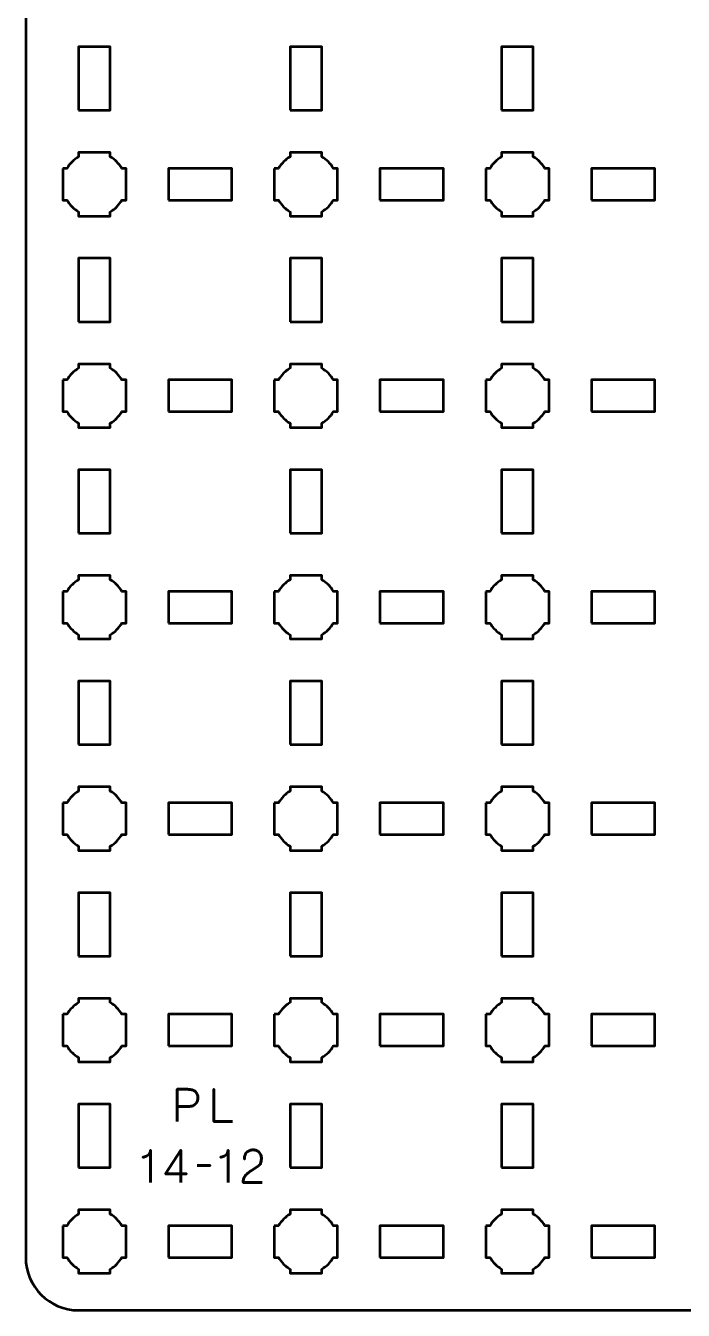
# Model space of a CAD drawing. Header units: centimetres. Extents: x -24.1 to 3.1, y -26.5 to -3.2.
# Drawn here: x -24.15 to -17.93, y -26.5 to -14.35 of the extents above; entities that cross this region are included whole.
import ezdxf

# ---------------------------------------------------------------- set-up
doc = ezdxf.new("R2010")
doc.units = ezdxf.units.CM
doc.header["$MEASUREMENT"] = 0
doc.layers.add('Layer 1', color=7, linetype='Continuous')

msp = doc.modelspace()

# ---------------------------------------------------------------- linework, layer by layer
at = {"layer": 'Layer 1', "color": 250, "lineweight": 53}
for points in [[(-23.65, -15.15), (-23.35, -15.15), (-23.35, -14.55), (-23.65, -14.55), (-23.65, -15.15)], [(-21.65, -15.15), (-21.35, -15.15), (-21.35, -14.55), (-21.65, -14.55), (-21.65, -15.15)], [(-19.65, -15.15), (-19.35, -15.15), (-19.35, -14.55), (-19.65, -14.55), (-19.65, -15.15)], [(-22.8, -16), (-22.2, -16), (-22.2, -15.7), (-22.8, -15.7), (-22.8, -16)], [(-20.8, -16), (-20.2, -16), (-20.2, -15.7), (-20.8, -15.7), (-20.8, -16)], [(-18.8, -16), (-18.2, -16), (-18.2, -15.7), (-18.8, -15.7), (-18.8, -16)], [(-23.65, -17.15), (-23.35, -17.15), (-23.35, -16.55), (-23.65, -16.55), (-23.65, -17.15)], [(-21.65, -17.15), (-21.35, -17.15), (-21.35, -16.55), (-21.65, -16.55), (-21.65, -17.15)], [(-19.65, -17.15), (-19.35, -17.15), (-19.35, -16.55), (-19.65, -16.55), (-19.65, -17.15)], [(-22.8, -18), (-22.2, -18), (-22.2, -17.7), (-22.8, -17.7), (-22.8, -18)], [(-20.8, -18), (-20.2, -18), (-20.2, -17.7), (-20.8, -17.7), (-20.8, -18)], [(-18.8, -18), (-18.2, -18), (-18.2, -17.7), (-18.8, -17.7), (-18.8, -18)], [(-23.65, -19.15), (-23.35, -19.15), (-23.35, -18.55), (-23.65, -18.55), (-23.65, -19.15)], [(-21.65, -19.15), (-21.35, -19.15), (-21.35, -18.55), (-21.65, -18.55), (-21.65, -19.15)], [(-19.65, -19.15), (-19.35, -19.15), (-19.35, -18.55), (-19.65, -18.55), (-19.65, -19.15)], [(-22.8, -20), (-22.2, -20), (-22.2, -19.7), (-22.8, -19.7), (-22.8, -20)], [(-20.8, -20), (-20.2, -20), (-20.2, -19.7), (-20.8, -19.7), (-20.8, -20)], [(-18.8, -20), (-18.2, -20), (-18.2, -19.7), (-18.8, -19.7), (-18.8, -20)], [(-23.65, -21.15), (-23.35, -21.15), (-23.35, -20.55), (-23.65, -20.55), (-23.65, -21.15)], [(-21.65, -21.15), (-21.35, -21.15), (-21.35, -20.55), (-21.65, -20.55), (-21.65, -21.15)], [(-19.65, -21.15), (-19.35, -21.15), (-19.35, -20.55), (-19.65, -20.55), (-19.65, -21.15)], [(-22.8, -22), (-22.2, -22), (-22.2, -21.7), (-22.8, -21.7), (-22.8, -22)], [(-20.8, -22), (-20.2, -22), (-20.2, -21.7), (-20.8, -21.7), (-20.8, -22)], [(-18.8, -22), (-18.2, -22), (-18.2, -21.7), (-18.8, -21.7), (-18.8, -22)], [(-23.65, -23.15), (-23.35, -23.15), (-23.35, -22.55), (-23.65, -22.55), (-23.65, -23.15)], [(-21.65, -23.15), (-21.35, -23.15), (-21.35, -22.55), (-21.65, -22.55), (-21.65, -23.15)], [(-19.65, -23.15), (-19.35, -23.15), (-19.35, -22.55), (-19.65, -22.55), (-19.65, -23.15)], [(-22.8, -24), (-22.2, -24), (-22.2, -23.7), (-22.8, -23.7), (-22.8, -24)], [(-20.8, -24), (-20.2, -24), (-20.2, -23.7), (-20.8, -23.7), (-20.8, -24)], [(-18.8, -24), (-18.2, -24), (-18.2, -23.7), (-18.8, -23.7), (-18.8, -24)], [(-23.65, -25.15), (-23.35, -25.15), (-23.35, -24.55), (-23.65, -24.55), (-23.65, -25.15)], [(-21.65, -25.15), (-21.35, -25.15), (-21.35, -24.55), (-21.65, -24.55), (-21.65, -25.15)], [(-19.65, -25.15), (-19.35, -25.15), (-19.35, -24.55), (-19.65, -24.55), (-19.65, -25.15)], [(-22.8, -26), (-22.2, -26), (-22.2, -25.7), (-22.8, -25.7), (-22.8, -26)], [(-20.8, -26), (-20.2, -26), (-20.2, -25.7), (-20.8, -25.7), (-20.8, -26)], [(-18.8, -26), (-18.2, -26), (-18.2, -25.7), (-18.8, -25.7), (-18.8, -26)]]:
    msp.add_lwpolyline(points, close=True, dxfattribs=at)
msp.add_open_spline([(-24.15, -26), (-24.15, -26), (-24.15, -3.7), (-24.15, -3.7), (-24.15, -3.7), (-24.15, -3.42391), (-23.92609, -3.2), (-23.65, -3.2), (-23.65, -3.2), (-23.65, -3.2), (2.65, -3.2), (2.65, -3.2), (2.65, -3.2), (2.92609, -3.2), (3.15, -3.42391), (3.15, -3.7), (3.15, -3.7), (3.15, -3.7), (3.15, -26), (3.15, -26), (3.15, -26), (3.15, -26.27609), (2.92609, -26.5), (2.65, -26.5), (2.65, -26.5), (2.65, -26.5), (-23.65, -26.5), (-23.65, -26.5), (-23.65, -26.5), (-23.92609, -26.5), (-24.15, -26.27609), (-24.15, -26)], degree=3, knots=[0, 0, 0, 0, 0.125, 0.125, 0.125, 0.125, 0.25, 0.25, 0.25, 0.25, 0.375, 0.375, 0.375, 0.375, 0.5, 0.5, 0.5, 0.5, 0.625, 0.625, 0.625, 0.625, 0.75, 0.75, 0.75, 0.75, 0.875, 0.875, 0.875, 0.875, 1, 1, 1, 1], dxfattribs=at)
at = {"layer": 'Layer 1', "lineweight": 53}
for points in [[(-23.8, -15.7), (-23.8, -15.7), (-23.75985, -15.7), (-23.75985, -15.7), (-23.75985, -15.7), (-23.7335, -15.65447), (-23.69553, -15.6165), (-23.65, -15.59015), (-23.65, -15.59015), (-23.65, -15.59015), (-23.65, -15.55), (-23.65, -15.55), (-23.65, -15.55), (-23.65, -15.55), (-23.5, -15.55), (-23.5, -15.55), (-23.5, -15.55), (-23.5, -15.55), (-23.35, -15.55), (-23.35, -15.55), (-23.35, -15.55), (-23.35, -15.55), (-23.35, -15.59015), (-23.35, -15.59015), (-23.35, -15.59015), (-23.30447, -15.6165), (-23.2665, -15.65447), (-23.24015, -15.7), (-23.24015, -15.7), (-23.24015, -15.7), (-23.2, -15.7), (-23.2, -15.7), (-23.2, -15.7), (-23.2, -15.7), (-23.2, -15.85), (-23.2, -15.85), (-23.2, -15.85), (-23.2, -15.85), (-23.2, -16), (-23.2, -16), (-23.2, -16), (-23.2, -16), (-23.24015, -16), (-23.24015, -16), (-23.24015, -16), (-23.2665, -16.04553), (-23.30447, -16.0835), (-23.35, -16.10985), (-23.35, -16.10985), (-23.35, -16.10985), (-23.35, -16.15), (-23.35, -16.15), (-23.35, -16.15), (-23.35, -16.15), (-23.5, -16.15), (-23.5, -16.15), (-23.5, -16.15), (-23.5, -16.15), (-23.65, -16.15), (-23.65, -16.15), (-23.65, -16.15), (-23.65, -16.15), (-23.65, -16.10985), (-23.65, -16.10985), (-23.65, -16.10985), (-23.69553, -16.0835), (-23.7335, -16.04553), (-23.75985, -16), (-23.75985, -16), (-23.75985, -16), (-23.8, -16), (-23.8, -16), (-23.8, -16), (-23.8, -16), (-23.8, -15.85), (-23.8, -15.85), (-23.8, -15.85), (-23.8, -15.85), (-23.8, -15.7), (-23.8, -15.7)], [(-21.8, -15.7), (-21.8, -15.7), (-21.75985, -15.7), (-21.75985, -15.7), (-21.75985, -15.7), (-21.7335, -15.65447), (-21.69553, -15.6165), (-21.65, -15.59015), (-21.65, -15.59015), (-21.65, -15.59015), (-21.65, -15.55), (-21.65, -15.55), (-21.65, -15.55), (-21.65, -15.55), (-21.5, -15.55), (-21.5, -15.55), (-21.5, -15.55), (-21.5, -15.55), (-21.35, -15.55), (-21.35, -15.55), (-21.35, -15.55), (-21.35, -15.55), (-21.35, -15.59015), (-21.35, -15.59015), (-21.35, -15.59015), (-21.30447, -15.6165), (-21.2665, -15.65447), (-21.24015, -15.7), (-21.24015, -15.7), (-21.24015, -15.7), (-21.2, -15.7), (-21.2, -15.7), (-21.2, -15.7), (-21.2, -15.7), (-21.2, -15.85), (-21.2, -15.85), (-21.2, -15.85), (-21.2, -15.85), (-21.2, -16), (-21.2, -16), (-21.2, -16), (-21.2, -16), (-21.24015, -16), (-21.24015, -16), (-21.24015, -16), (-21.2665, -16.04553), (-21.30447, -16.0835), (-21.35, -16.10985), (-21.35, -16.10985), (-21.35, -16.10985), (-21.35, -16.15), (-21.35, -16.15), (-21.35, -16.15), (-21.35, -16.15), (-21.5, -16.15), (-21.5, -16.15), (-21.5, -16.15), (-21.5, -16.15), (-21.65, -16.15), (-21.65, -16.15), (-21.65, -16.15), (-21.65, -16.15), (-21.65, -16.10985), (-21.65, -16.10985), (-21.65, -16.10985), (-21.69553, -16.0835), (-21.7335, -16.04553), (-21.75985, -16), (-21.75985, -16), (-21.75985, -16), (-21.8, -16), (-21.8, -16), (-21.8, -16), (-21.8, -16), (-21.8, -15.85), (-21.8, -15.85), (-21.8, -15.85), (-21.8, -15.85), (-21.8, -15.7), (-21.8, -15.7)], [(-19.8, -15.7), (-19.8, -15.7), (-19.75985, -15.7), (-19.75985, -15.7), (-19.75985, -15.7), (-19.7335, -15.65447), (-19.69553, -15.6165), (-19.65, -15.59015), (-19.65, -15.59015), (-19.65, -15.59015), (-19.65, -15.55), (-19.65, -15.55), (-19.65, -15.55), (-19.65, -15.55), (-19.5, -15.55), (-19.5, -15.55), (-19.5, -15.55), (-19.5, -15.55), (-19.35, -15.55), (-19.35, -15.55), (-19.35, -15.55), (-19.35, -15.55), (-19.35, -15.59015), (-19.35, -15.59015), (-19.35, -15.59015), (-19.30447, -15.6165), (-19.2665, -15.65447), (-19.24015, -15.7), (-19.24015, -15.7), (-19.24015, -15.7), (-19.2, -15.7), (-19.2, -15.7), (-19.2, -15.7), (-19.2, -15.7), (-19.2, -15.85), (-19.2, -15.85), (-19.2, -15.85), (-19.2, -15.85), (-19.2, -16), (-19.2, -16), (-19.2, -16), (-19.2, -16), (-19.24015, -16), (-19.24015, -16), (-19.24015, -16), (-19.2665, -16.04553), (-19.30447, -16.0835), (-19.35, -16.10985), (-19.35, -16.10985), (-19.35, -16.10985), (-19.35, -16.15), (-19.35, -16.15), (-19.35, -16.15), (-19.35, -16.15), (-19.5, -16.15), (-19.5, -16.15), (-19.5, -16.15), (-19.5, -16.15), (-19.65, -16.15), (-19.65, -16.15), (-19.65, -16.15), (-19.65, -16.15), (-19.65, -16.10985), (-19.65, -16.10985), (-19.65, -16.10985), (-19.69553, -16.0835), (-19.7335, -16.04553), (-19.75985, -16), (-19.75985, -16), (-19.75985, -16), (-19.8, -16), (-19.8, -16), (-19.8, -16), (-19.8, -16), (-19.8, -15.85), (-19.8, -15.85), (-19.8, -15.85), (-19.8, -15.85), (-19.8, -15.7), (-19.8, -15.7)], [(-23.8, -17.7), (-23.8, -17.7), (-23.75985, -17.7), (-23.75985, -17.7), (-23.75985, -17.7), (-23.7335, -17.65447), (-23.69553, -17.6165), (-23.65, -17.59015), (-23.65, -17.59015), (-23.65, -17.59015), (-23.65, -17.55), (-23.65, -17.55), (-23.65, -17.55), (-23.65, -17.55), (-23.5, -17.55), (-23.5, -17.55), (-23.5, -17.55), (-23.5, -17.55), (-23.35, -17.55), (-23.35, -17.55), (-23.35, -17.55), (-23.35, -17.55), (-23.35, -17.59015), (-23.35, -17.59015), (-23.35, -17.59015), (-23.30447, -17.6165), (-23.2665, -17.65447), (-23.24015, -17.7), (-23.24015, -17.7), (-23.24015, -17.7), (-23.2, -17.7), (-23.2, -17.7), (-23.2, -17.7), (-23.2, -17.7), (-23.2, -17.85), (-23.2, -17.85), (-23.2, -17.85), (-23.2, -17.85), (-23.2, -18), (-23.2, -18), (-23.2, -18), (-23.2, -18), (-23.24015, -18), (-23.24015, -18), (-23.24015, -18), (-23.2665, -18.04553), (-23.30447, -18.0835), (-23.35, -18.10985), (-23.35, -18.10985), (-23.35, -18.10985), (-23.35, -18.15), (-23.35, -18.15), (-23.35, -18.15), (-23.35, -18.15), (-23.5, -18.15), (-23.5, -18.15), (-23.5, -18.15), (-23.5, -18.15), (-23.65, -18.15), (-23.65, -18.15), (-23.65, -18.15), (-23.65, -18.15), (-23.65, -18.10985), (-23.65, -18.10985), (-23.65, -18.10985), (-23.69553, -18.0835), (-23.7335, -18.04553), (-23.75985, -18), (-23.75985, -18), (-23.75985, -18), (-23.8, -18), (-23.8, -18), (-23.8, -18), (-23.8, -18), (-23.8, -17.85), (-23.8, -17.85), (-23.8, -17.85), (-23.8, -17.85), (-23.8, -17.7), (-23.8, -17.7)], [(-21.8, -17.7), (-21.8, -17.7), (-21.75985, -17.7), (-21.75985, -17.7), (-21.75985, -17.7), (-21.7335, -17.65447), (-21.69553, -17.6165), (-21.65, -17.59015), (-21.65, -17.59015), (-21.65, -17.59015), (-21.65, -17.55), (-21.65, -17.55), (-21.65, -17.55), (-21.65, -17.55), (-21.5, -17.55), (-21.5, -17.55), (-21.5, -17.55), (-21.5, -17.55), (-21.35, -17.55), (-21.35, -17.55), (-21.35, -17.55), (-21.35, -17.55), (-21.35, -17.59015), (-21.35, -17.59015), (-21.35, -17.59015), (-21.30447, -17.6165), (-21.2665, -17.65447), (-21.24015, -17.7), (-21.24015, -17.7), (-21.24015, -17.7), (-21.2, -17.7), (-21.2, -17.7), (-21.2, -17.7), (-21.2, -17.7), (-21.2, -17.85), (-21.2, -17.85), (-21.2, -17.85), (-21.2, -17.85), (-21.2, -18), (-21.2, -18), (-21.2, -18), (-21.2, -18), (-21.24015, -18), (-21.24015, -18), (-21.24015, -18), (-21.2665, -18.04553), (-21.30447, -18.0835), (-21.35, -18.10985), (-21.35, -18.10985), (-21.35, -18.10985), (-21.35, -18.15), (-21.35, -18.15), (-21.35, -18.15), (-21.35, -18.15), (-21.5, -18.15), (-21.5, -18.15), (-21.5, -18.15), (-21.5, -18.15), (-21.65, -18.15), (-21.65, -18.15), (-21.65, -18.15), (-21.65, -18.15), (-21.65, -18.10985), (-21.65, -18.10985), (-21.65, -18.10985), (-21.69553, -18.0835), (-21.7335, -18.04553), (-21.75985, -18), (-21.75985, -18), (-21.75985, -18), (-21.8, -18), (-21.8, -18), (-21.8, -18), (-21.8, -18), (-21.8, -17.85), (-21.8, -17.85), (-21.8, -17.85), (-21.8, -17.85), (-21.8, -17.7), (-21.8, -17.7)], [(-19.8, -17.7), (-19.8, -17.7), (-19.75985, -17.7), (-19.75985, -17.7), (-19.75985, -17.7), (-19.7335, -17.65447), (-19.69553, -17.6165), (-19.65, -17.59015), (-19.65, -17.59015), (-19.65, -17.59015), (-19.65, -17.55), (-19.65, -17.55), (-19.65, -17.55), (-19.65, -17.55), (-19.5, -17.55), (-19.5, -17.55), (-19.5, -17.55), (-19.5, -17.55), (-19.35, -17.55), (-19.35, -17.55), (-19.35, -17.55), (-19.35, -17.55), (-19.35, -17.59015), (-19.35, -17.59015), (-19.35, -17.59015), (-19.30447, -17.6165), (-19.2665, -17.65447), (-19.24015, -17.7), (-19.24015, -17.7), (-19.24015, -17.7), (-19.2, -17.7), (-19.2, -17.7), (-19.2, -17.7), (-19.2, -17.7), (-19.2, -17.85), (-19.2, -17.85), (-19.2, -17.85), (-19.2, -17.85), (-19.2, -18), (-19.2, -18), (-19.2, -18), (-19.2, -18), (-19.24015, -18), (-19.24015, -18), (-19.24015, -18), (-19.2665, -18.04553), (-19.30447, -18.0835), (-19.35, -18.10985), (-19.35, -18.10985), (-19.35, -18.10985), (-19.35, -18.15), (-19.35, -18.15), (-19.35, -18.15), (-19.35, -18.15), (-19.5, -18.15), (-19.5, -18.15), (-19.5, -18.15), (-19.5, -18.15), (-19.65, -18.15), (-19.65, -18.15), (-19.65, -18.15), (-19.65, -18.15), (-19.65, -18.10985), (-19.65, -18.10985), (-19.65, -18.10985), (-19.69553, -18.0835), (-19.7335, -18.04553), (-19.75985, -18), (-19.75985, -18), (-19.75985, -18), (-19.8, -18), (-19.8, -18), (-19.8, -18), (-19.8, -18), (-19.8, -17.85), (-19.8, -17.85), (-19.8, -17.85), (-19.8, -17.85), (-19.8, -17.7), (-19.8, -17.7)], [(-23.8, -19.7), (-23.8, -19.7), (-23.75985, -19.7), (-23.75985, -19.7), (-23.75985, -19.7), (-23.7335, -19.65447), (-23.69553, -19.6165), (-23.65, -19.59015), (-23.65, -19.59015), (-23.65, -19.59015), (-23.65, -19.55), (-23.65, -19.55), (-23.65, -19.55), (-23.65, -19.55), (-23.5, -19.55), (-23.5, -19.55), (-23.5, -19.55), (-23.5, -19.55), (-23.35, -19.55), (-23.35, -19.55), (-23.35, -19.55), (-23.35, -19.55), (-23.35, -19.59015), (-23.35, -19.59015), (-23.35, -19.59015), (-23.30447, -19.6165), (-23.2665, -19.65447), (-23.24015, -19.7), (-23.24015, -19.7), (-23.24015, -19.7), (-23.2, -19.7), (-23.2, -19.7), (-23.2, -19.7), (-23.2, -19.7), (-23.2, -19.85), (-23.2, -19.85), (-23.2, -19.85), (-23.2, -19.85), (-23.2, -20), (-23.2, -20), (-23.2, -20), (-23.2, -20), (-23.24015, -20), (-23.24015, -20), (-23.24015, -20), (-23.2665, -20.04553), (-23.30447, -20.0835), (-23.35, -20.10985), (-23.35, -20.10985), (-23.35, -20.10985), (-23.35, -20.15), (-23.35, -20.15), (-23.35, -20.15), (-23.35, -20.15), (-23.5, -20.15), (-23.5, -20.15), (-23.5, -20.15), (-23.5, -20.15), (-23.65, -20.15), (-23.65, -20.15), (-23.65, -20.15), (-23.65, -20.15), (-23.65, -20.10985), (-23.65, -20.10985), (-23.65, -20.10985), (-23.69553, -20.0835), (-23.7335, -20.04553), (-23.75985, -20), (-23.75985, -20), (-23.75985, -20), (-23.8, -20), (-23.8, -20), (-23.8, -20), (-23.8, -20), (-23.8, -19.85), (-23.8, -19.85), (-23.8, -19.85), (-23.8, -19.85), (-23.8, -19.7), (-23.8, -19.7)], [(-21.8, -19.7), (-21.8, -19.7), (-21.75985, -19.7), (-21.75985, -19.7), (-21.75985, -19.7), (-21.7335, -19.65447), (-21.69553, -19.6165), (-21.65, -19.59015), (-21.65, -19.59015), (-21.65, -19.59015), (-21.65, -19.55), (-21.65, -19.55), (-21.65, -19.55), (-21.65, -19.55), (-21.5, -19.55), (-21.5, -19.55), (-21.5, -19.55), (-21.5, -19.55), (-21.35, -19.55), (-21.35, -19.55), (-21.35, -19.55), (-21.35, -19.55), (-21.35, -19.59015), (-21.35, -19.59015), (-21.35, -19.59015), (-21.30447, -19.6165), (-21.2665, -19.65447), (-21.24015, -19.7), (-21.24015, -19.7), (-21.24015, -19.7), (-21.2, -19.7), (-21.2, -19.7), (-21.2, -19.7), (-21.2, -19.7), (-21.2, -19.85), (-21.2, -19.85), (-21.2, -19.85), (-21.2, -19.85), (-21.2, -20), (-21.2, -20), (-21.2, -20), (-21.2, -20), (-21.24015, -20), (-21.24015, -20), (-21.24015, -20), (-21.2665, -20.04553), (-21.30447, -20.0835), (-21.35, -20.10985), (-21.35, -20.10985), (-21.35, -20.10985), (-21.35, -20.15), (-21.35, -20.15), (-21.35, -20.15), (-21.35, -20.15), (-21.5, -20.15), (-21.5, -20.15), (-21.5, -20.15), (-21.5, -20.15), (-21.65, -20.15), (-21.65, -20.15), (-21.65, -20.15), (-21.65, -20.15), (-21.65, -20.10985), (-21.65, -20.10985), (-21.65, -20.10985), (-21.69553, -20.0835), (-21.7335, -20.04553), (-21.75985, -20), (-21.75985, -20), (-21.75985, -20), (-21.8, -20), (-21.8, -20), (-21.8, -20), (-21.8, -20), (-21.8, -19.85), (-21.8, -19.85), (-21.8, -19.85), (-21.8, -19.85), (-21.8, -19.7), (-21.8, -19.7)], [(-19.8, -19.7), (-19.8, -19.7), (-19.75985, -19.7), (-19.75985, -19.7), (-19.75985, -19.7), (-19.7335, -19.65447), (-19.69553, -19.6165), (-19.65, -19.59015), (-19.65, -19.59015), (-19.65, -19.59015), (-19.65, -19.55), (-19.65, -19.55), (-19.65, -19.55), (-19.65, -19.55), (-19.5, -19.55), (-19.5, -19.55), (-19.5, -19.55), (-19.5, -19.55), (-19.35, -19.55), (-19.35, -19.55), (-19.35, -19.55), (-19.35, -19.55), (-19.35, -19.59015), (-19.35, -19.59015), (-19.35, -19.59015), (-19.30447, -19.6165), (-19.2665, -19.65447), (-19.24015, -19.7), (-19.24015, -19.7), (-19.24015, -19.7), (-19.2, -19.7), (-19.2, -19.7), (-19.2, -19.7), (-19.2, -19.7), (-19.2, -19.85), (-19.2, -19.85), (-19.2, -19.85), (-19.2, -19.85), (-19.2, -20), (-19.2, -20), (-19.2, -20), (-19.2, -20), (-19.24015, -20), (-19.24015, -20), (-19.24015, -20), (-19.2665, -20.04553), (-19.30447, -20.0835), (-19.35, -20.10985), (-19.35, -20.10985), (-19.35, -20.10985), (-19.35, -20.15), (-19.35, -20.15), (-19.35, -20.15), (-19.35, -20.15), (-19.5, -20.15), (-19.5, -20.15), (-19.5, -20.15), (-19.5, -20.15), (-19.65, -20.15), (-19.65, -20.15), (-19.65, -20.15), (-19.65, -20.15), (-19.65, -20.10985), (-19.65, -20.10985), (-19.65, -20.10985), (-19.69553, -20.0835), (-19.7335, -20.04553), (-19.75985, -20), (-19.75985, -20), (-19.75985, -20), (-19.8, -20), (-19.8, -20), (-19.8, -20), (-19.8, -20), (-19.8, -19.85), (-19.8, -19.85), (-19.8, -19.85), (-19.8, -19.85), (-19.8, -19.7), (-19.8, -19.7)], [(-23.8, -21.7), (-23.8, -21.7), (-23.75985, -21.7), (-23.75985, -21.7), (-23.75985, -21.7), (-23.7335, -21.65447), (-23.69553, -21.6165), (-23.65, -21.59015), (-23.65, -21.59015), (-23.65, -21.59015), (-23.65, -21.55), (-23.65, -21.55), (-23.65, -21.55), (-23.65, -21.55), (-23.5, -21.55), (-23.5, -21.55), (-23.5, -21.55), (-23.5, -21.55), (-23.35, -21.55), (-23.35, -21.55), (-23.35, -21.55), (-23.35, -21.55), (-23.35, -21.59015), (-23.35, -21.59015), (-23.35, -21.59015), (-23.30447, -21.6165), (-23.2665, -21.65447), (-23.24015, -21.7), (-23.24015, -21.7), (-23.24015, -21.7), (-23.2, -21.7), (-23.2, -21.7), (-23.2, -21.7), (-23.2, -21.7), (-23.2, -21.85), (-23.2, -21.85), (-23.2, -21.85), (-23.2, -21.85), (-23.2, -22), (-23.2, -22), (-23.2, -22), (-23.2, -22), (-23.24015, -22), (-23.24015, -22), (-23.24015, -22), (-23.2665, -22.04553), (-23.30447, -22.0835), (-23.35, -22.10985), (-23.35, -22.10985), (-23.35, -22.10985), (-23.35, -22.15), (-23.35, -22.15), (-23.35, -22.15), (-23.35, -22.15), (-23.5, -22.15), (-23.5, -22.15), (-23.5, -22.15), (-23.5, -22.15), (-23.65, -22.15), (-23.65, -22.15), (-23.65, -22.15), (-23.65, -22.15), (-23.65, -22.10985), (-23.65, -22.10985), (-23.65, -22.10985), (-23.69553, -22.0835), (-23.7335, -22.04553), (-23.75985, -22), (-23.75985, -22), (-23.75985, -22), (-23.8, -22), (-23.8, -22), (-23.8, -22), (-23.8, -22), (-23.8, -21.85), (-23.8, -21.85), (-23.8, -21.85), (-23.8, -21.85), (-23.8, -21.7), (-23.8, -21.7)], [(-21.8, -21.7), (-21.8, -21.7), (-21.75985, -21.7), (-21.75985, -21.7), (-21.75985, -21.7), (-21.7335, -21.65447), (-21.69553, -21.6165), (-21.65, -21.59015), (-21.65, -21.59015), (-21.65, -21.59015), (-21.65, -21.55), (-21.65, -21.55), (-21.65, -21.55), (-21.65, -21.55), (-21.5, -21.55), (-21.5, -21.55), (-21.5, -21.55), (-21.5, -21.55), (-21.35, -21.55), (-21.35, -21.55), (-21.35, -21.55), (-21.35, -21.55), (-21.35, -21.59015), (-21.35, -21.59015), (-21.35, -21.59015), (-21.30447, -21.6165), (-21.2665, -21.65447), (-21.24015, -21.7), (-21.24015, -21.7), (-21.24015, -21.7), (-21.2, -21.7), (-21.2, -21.7), (-21.2, -21.7), (-21.2, -21.7), (-21.2, -21.85), (-21.2, -21.85), (-21.2, -21.85), (-21.2, -21.85), (-21.2, -22), (-21.2, -22), (-21.2, -22), (-21.2, -22), (-21.24015, -22), (-21.24015, -22), (-21.24015, -22), (-21.2665, -22.04553), (-21.30447, -22.0835), (-21.35, -22.10985), (-21.35, -22.10985), (-21.35, -22.10985), (-21.35, -22.15), (-21.35, -22.15), (-21.35, -22.15), (-21.35, -22.15), (-21.5, -22.15), (-21.5, -22.15), (-21.5, -22.15), (-21.5, -22.15), (-21.65, -22.15), (-21.65, -22.15), (-21.65, -22.15), (-21.65, -22.15), (-21.65, -22.10985), (-21.65, -22.10985), (-21.65, -22.10985), (-21.69553, -22.0835), (-21.7335, -22.04553), (-21.75985, -22), (-21.75985, -22), (-21.75985, -22), (-21.8, -22), (-21.8, -22), (-21.8, -22), (-21.8, -22), (-21.8, -21.85), (-21.8, -21.85), (-21.8, -21.85), (-21.8, -21.85), (-21.8, -21.7), (-21.8, -21.7)], [(-19.8, -21.7), (-19.8, -21.7), (-19.75985, -21.7), (-19.75985, -21.7), (-19.75985, -21.7), (-19.7335, -21.65447), (-19.69553, -21.6165), (-19.65, -21.59015), (-19.65, -21.59015), (-19.65, -21.59015), (-19.65, -21.55), (-19.65, -21.55), (-19.65, -21.55), (-19.65, -21.55), (-19.5, -21.55), (-19.5, -21.55), (-19.5, -21.55), (-19.5, -21.55), (-19.35, -21.55), (-19.35, -21.55), (-19.35, -21.55), (-19.35, -21.55), (-19.35, -21.59015), (-19.35, -21.59015), (-19.35, -21.59015), (-19.30447, -21.6165), (-19.2665, -21.65447), (-19.24015, -21.7), (-19.24015, -21.7), (-19.24015, -21.7), (-19.2, -21.7), (-19.2, -21.7), (-19.2, -21.7), (-19.2, -21.7), (-19.2, -21.85), (-19.2, -21.85), (-19.2, -21.85), (-19.2, -21.85), (-19.2, -22), (-19.2, -22), (-19.2, -22), (-19.2, -22), (-19.24015, -22), (-19.24015, -22), (-19.24015, -22), (-19.2665, -22.04553), (-19.30447, -22.0835), (-19.35, -22.10985), (-19.35, -22.10985), (-19.35, -22.10985), (-19.35, -22.15), (-19.35, -22.15), (-19.35, -22.15), (-19.35, -22.15), (-19.5, -22.15), (-19.5, -22.15), (-19.5, -22.15), (-19.5, -22.15), (-19.65, -22.15), (-19.65, -22.15), (-19.65, -22.15), (-19.65, -22.15), (-19.65, -22.10985), (-19.65, -22.10985), (-19.65, -22.10985), (-19.69553, -22.0835), (-19.7335, -22.04553), (-19.75985, -22), (-19.75985, -22), (-19.75985, -22), (-19.8, -22), (-19.8, -22), (-19.8, -22), (-19.8, -22), (-19.8, -21.85), (-19.8, -21.85), (-19.8, -21.85), (-19.8, -21.85), (-19.8, -21.7), (-19.8, -21.7)], [(-23.8, -23.7), (-23.8, -23.7), (-23.75985, -23.7), (-23.75985, -23.7), (-23.75985, -23.7), (-23.7335, -23.65447), (-23.69553, -23.6165), (-23.65, -23.59015), (-23.65, -23.59015), (-23.65, -23.59015), (-23.65, -23.55), (-23.65, -23.55), (-23.65, -23.55), (-23.65, -23.55), (-23.5, -23.55), (-23.5, -23.55), (-23.5, -23.55), (-23.5, -23.55), (-23.35, -23.55), (-23.35, -23.55), (-23.35, -23.55), (-23.35, -23.55), (-23.35, -23.59015), (-23.35, -23.59015), (-23.35, -23.59015), (-23.30447, -23.6165), (-23.2665, -23.65447), (-23.24015, -23.7), (-23.24015, -23.7), (-23.24015, -23.7), (-23.2, -23.7), (-23.2, -23.7), (-23.2, -23.7), (-23.2, -23.7), (-23.2, -23.85), (-23.2, -23.85), (-23.2, -23.85), (-23.2, -23.85), (-23.2, -24), (-23.2, -24), (-23.2, -24), (-23.2, -24), (-23.24015, -24), (-23.24015, -24), (-23.24015, -24), (-23.2665, -24.04553), (-23.30447, -24.0835), (-23.35, -24.10985), (-23.35, -24.10985), (-23.35, -24.10985), (-23.35, -24.15), (-23.35, -24.15), (-23.35, -24.15), (-23.35, -24.15), (-23.5, -24.15), (-23.5, -24.15), (-23.5, -24.15), (-23.5, -24.15), (-23.65, -24.15), (-23.65, -24.15), (-23.65, -24.15), (-23.65, -24.15), (-23.65, -24.10985), (-23.65, -24.10985), (-23.65, -24.10985), (-23.69553, -24.0835), (-23.7335, -24.04553), (-23.75985, -24), (-23.75985, -24), (-23.75985, -24), (-23.8, -24), (-23.8, -24), (-23.8, -24), (-23.8, -24), (-23.8, -23.85), (-23.8, -23.85), (-23.8, -23.85), (-23.8, -23.85), (-23.8, -23.7), (-23.8, -23.7)], [(-21.8, -23.7), (-21.8, -23.7), (-21.75985, -23.7), (-21.75985, -23.7), (-21.75985, -23.7), (-21.7335, -23.65447), (-21.69553, -23.6165), (-21.65, -23.59015), (-21.65, -23.59015), (-21.65, -23.59015), (-21.65, -23.55), (-21.65, -23.55), (-21.65, -23.55), (-21.65, -23.55), (-21.5, -23.55), (-21.5, -23.55), (-21.5, -23.55), (-21.5, -23.55), (-21.35, -23.55), (-21.35, -23.55), (-21.35, -23.55), (-21.35, -23.55), (-21.35, -23.59015), (-21.35, -23.59015), (-21.35, -23.59015), (-21.30447, -23.6165), (-21.2665, -23.65447), (-21.24015, -23.7), (-21.24015, -23.7), (-21.24015, -23.7), (-21.2, -23.7), (-21.2, -23.7), (-21.2, -23.7), (-21.2, -23.7), (-21.2, -23.85), (-21.2, -23.85), (-21.2, -23.85), (-21.2, -23.85), (-21.2, -24), (-21.2, -24), (-21.2, -24), (-21.2, -24), (-21.24015, -24), (-21.24015, -24), (-21.24015, -24), (-21.2665, -24.04553), (-21.30447, -24.0835), (-21.35, -24.10985), (-21.35, -24.10985), (-21.35, -24.10985), (-21.35, -24.15), (-21.35, -24.15), (-21.35, -24.15), (-21.35, -24.15), (-21.5, -24.15), (-21.5, -24.15), (-21.5, -24.15), (-21.5, -24.15), (-21.65, -24.15), (-21.65, -24.15), (-21.65, -24.15), (-21.65, -24.15), (-21.65, -24.10985), (-21.65, -24.10985), (-21.65, -24.10985), (-21.69553, -24.0835), (-21.7335, -24.04553), (-21.75985, -24), (-21.75985, -24), (-21.75985, -24), (-21.8, -24), (-21.8, -24), (-21.8, -24), (-21.8, -24), (-21.8, -23.85), (-21.8, -23.85), (-21.8, -23.85), (-21.8, -23.85), (-21.8, -23.7), (-21.8, -23.7)], [(-19.8, -23.7), (-19.8, -23.7), (-19.75985, -23.7), (-19.75985, -23.7), (-19.75985, -23.7), (-19.7335, -23.65447), (-19.69553, -23.6165), (-19.65, -23.59015), (-19.65, -23.59015), (-19.65, -23.59015), (-19.65, -23.55), (-19.65, -23.55), (-19.65, -23.55), (-19.65, -23.55), (-19.5, -23.55), (-19.5, -23.55), (-19.5, -23.55), (-19.5, -23.55), (-19.35, -23.55), (-19.35, -23.55), (-19.35, -23.55), (-19.35, -23.55), (-19.35, -23.59015), (-19.35, -23.59015), (-19.35, -23.59015), (-19.30447, -23.6165), (-19.2665, -23.65447), (-19.24015, -23.7), (-19.24015, -23.7), (-19.24015, -23.7), (-19.2, -23.7), (-19.2, -23.7), (-19.2, -23.7), (-19.2, -23.7), (-19.2, -23.85), (-19.2, -23.85), (-19.2, -23.85), (-19.2, -23.85), (-19.2, -24), (-19.2, -24), (-19.2, -24), (-19.2, -24), (-19.24015, -24), (-19.24015, -24), (-19.24015, -24), (-19.2665, -24.04553), (-19.30447, -24.0835), (-19.35, -24.10985), (-19.35, -24.10985), (-19.35, -24.10985), (-19.35, -24.15), (-19.35, -24.15), (-19.35, -24.15), (-19.35, -24.15), (-19.5, -24.15), (-19.5, -24.15), (-19.5, -24.15), (-19.5, -24.15), (-19.65, -24.15), (-19.65, -24.15), (-19.65, -24.15), (-19.65, -24.15), (-19.65, -24.10985), (-19.65, -24.10985), (-19.65, -24.10985), (-19.69553, -24.0835), (-19.7335, -24.04553), (-19.75985, -24), (-19.75985, -24), (-19.75985, -24), (-19.8, -24), (-19.8, -24), (-19.8, -24), (-19.8, -24), (-19.8, -23.85), (-19.8, -23.85), (-19.8, -23.85), (-19.8, -23.85), (-19.8, -23.7), (-19.8, -23.7)], [(-23.8, -25.7), (-23.8, -25.7), (-23.75985, -25.7), (-23.75985, -25.7), (-23.75985, -25.7), (-23.7335, -25.65447), (-23.69553, -25.6165), (-23.65, -25.59015), (-23.65, -25.59015), (-23.65, -25.59015), (-23.65, -25.55), (-23.65, -25.55), (-23.65, -25.55), (-23.65, -25.55), (-23.5, -25.55), (-23.5, -25.55), (-23.5, -25.55), (-23.5, -25.55), (-23.35, -25.55), (-23.35, -25.55), (-23.35, -25.55), (-23.35, -25.55), (-23.35, -25.59015), (-23.35, -25.59015), (-23.35, -25.59015), (-23.30447, -25.6165), (-23.2665, -25.65447), (-23.24015, -25.7), (-23.24015, -25.7), (-23.24015, -25.7), (-23.2, -25.7), (-23.2, -25.7), (-23.2, -25.7), (-23.2, -25.7), (-23.2, -25.85), (-23.2, -25.85), (-23.2, -25.85), (-23.2, -25.85), (-23.2, -26), (-23.2, -26), (-23.2, -26), (-23.2, -26), (-23.24015, -26), (-23.24015, -26), (-23.24015, -26), (-23.2665, -26.04553), (-23.30447, -26.0835), (-23.35, -26.10985), (-23.35, -26.10985), (-23.35, -26.10985), (-23.35, -26.15), (-23.35, -26.15), (-23.35, -26.15), (-23.35, -26.15), (-23.5, -26.15), (-23.5, -26.15), (-23.5, -26.15), (-23.5, -26.15), (-23.65, -26.15), (-23.65, -26.15), (-23.65, -26.15), (-23.65, -26.15), (-23.65, -26.10985), (-23.65, -26.10985), (-23.65, -26.10985), (-23.69553, -26.0835), (-23.7335, -26.04553), (-23.75985, -26), (-23.75985, -26), (-23.75985, -26), (-23.8, -26), (-23.8, -26), (-23.8, -26), (-23.8, -26), (-23.8, -25.85), (-23.8, -25.85), (-23.8, -25.85), (-23.8, -25.85), (-23.8, -25.7), (-23.8, -25.7)], [(-21.8, -25.7), (-21.8, -25.7), (-21.75985, -25.7), (-21.75985, -25.7), (-21.75985, -25.7), (-21.7335, -25.65447), (-21.69553, -25.6165), (-21.65, -25.59015), (-21.65, -25.59015), (-21.65, -25.59015), (-21.65, -25.55), (-21.65, -25.55), (-21.65, -25.55), (-21.65, -25.55), (-21.5, -25.55), (-21.5, -25.55), (-21.5, -25.55), (-21.5, -25.55), (-21.35, -25.55), (-21.35, -25.55), (-21.35, -25.55), (-21.35, -25.55), (-21.35, -25.59015), (-21.35, -25.59015), (-21.35, -25.59015), (-21.30447, -25.6165), (-21.2665, -25.65447), (-21.24015, -25.7), (-21.24015, -25.7), (-21.24015, -25.7), (-21.2, -25.7), (-21.2, -25.7), (-21.2, -25.7), (-21.2, -25.7), (-21.2, -25.85), (-21.2, -25.85), (-21.2, -25.85), (-21.2, -25.85), (-21.2, -26), (-21.2, -26), (-21.2, -26), (-21.2, -26), (-21.24015, -26), (-21.24015, -26), (-21.24015, -26), (-21.2665, -26.04553), (-21.30447, -26.0835), (-21.35, -26.10985), (-21.35, -26.10985), (-21.35, -26.10985), (-21.35, -26.15), (-21.35, -26.15), (-21.35, -26.15), (-21.35, -26.15), (-21.5, -26.15), (-21.5, -26.15), (-21.5, -26.15), (-21.5, -26.15), (-21.65, -26.15), (-21.65, -26.15), (-21.65, -26.15), (-21.65, -26.15), (-21.65, -26.10985), (-21.65, -26.10985), (-21.65, -26.10985), (-21.69553, -26.0835), (-21.7335, -26.04553), (-21.75985, -26), (-21.75985, -26), (-21.75985, -26), (-21.8, -26), (-21.8, -26), (-21.8, -26), (-21.8, -26), (-21.8, -25.85), (-21.8, -25.85), (-21.8, -25.85), (-21.8, -25.85), (-21.8, -25.7), (-21.8, -25.7)], [(-19.8, -25.7), (-19.8, -25.7), (-19.75985, -25.7), (-19.75985, -25.7), (-19.75985, -25.7), (-19.7335, -25.65447), (-19.69553, -25.6165), (-19.65, -25.59015), (-19.65, -25.59015), (-19.65, -25.59015), (-19.65, -25.55), (-19.65, -25.55), (-19.65, -25.55), (-19.65, -25.55), (-19.5, -25.55), (-19.5, -25.55), (-19.5, -25.55), (-19.5, -25.55), (-19.35, -25.55), (-19.35, -25.55), (-19.35, -25.55), (-19.35, -25.55), (-19.35, -25.59015), (-19.35, -25.59015), (-19.35, -25.59015), (-19.30447, -25.6165), (-19.2665, -25.65447), (-19.24015, -25.7), (-19.24015, -25.7), (-19.24015, -25.7), (-19.2, -25.7), (-19.2, -25.7), (-19.2, -25.7), (-19.2, -25.7), (-19.2, -25.85), (-19.2, -25.85), (-19.2, -25.85), (-19.2, -25.85), (-19.2, -26), (-19.2, -26), (-19.2, -26), (-19.2, -26), (-19.24015, -26), (-19.24015, -26), (-19.24015, -26), (-19.2665, -26.04553), (-19.30447, -26.0835), (-19.35, -26.10985), (-19.35, -26.10985), (-19.35, -26.10985), (-19.35, -26.15), (-19.35, -26.15), (-19.35, -26.15), (-19.35, -26.15), (-19.5, -26.15), (-19.5, -26.15), (-19.5, -26.15), (-19.5, -26.15), (-19.65, -26.15), (-19.65, -26.15), (-19.65, -26.15), (-19.65, -26.15), (-19.65, -26.10985), (-19.65, -26.10985), (-19.65, -26.10985), (-19.69553, -26.0835), (-19.7335, -26.04553), (-19.75985, -26), (-19.75985, -26), (-19.75985, -26), (-19.8, -26), (-19.8, -26), (-19.8, -26), (-19.8, -26), (-19.8, -25.85), (-19.8, -25.85), (-19.8, -25.85), (-19.8, -25.85), (-19.8, -25.7), (-19.8, -25.7)]]:
    msp.add_open_spline(points, degree=3, knots=[0, 0, 0, 0, 0.05, 0.05, 0.05, 0.05, 0.1, 0.1, 0.1, 0.1, 0.15, 0.15, 0.15, 0.15, 0.2, 0.2, 0.2, 0.2, 0.25, 0.25, 0.25, 0.25, 0.3, 0.3, 0.3, 0.3, 0.35, 0.35, 0.35, 0.35, 0.4, 0.4, 0.4, 0.4, 0.45, 0.45, 0.45, 0.45, 0.5, 0.5, 0.5, 0.5, 0.55, 0.55, 0.55, 0.55, 0.6, 0.6, 0.6, 0.6, 0.65, 0.65, 0.65, 0.65, 0.7, 0.7, 0.7, 0.7, 0.75, 0.75, 0.75, 0.75, 0.8, 0.8, 0.8, 0.8, 0.85, 0.85, 0.85, 0.85, 0.9, 0.9, 0.9, 0.9, 0.95, 0.95, 0.95, 0.95, 1, 1, 1, 1], dxfattribs=at)
at = {"layer": 'Layer 1', "color": 5, "lineweight": 53}
for points, knots in [([(-22.71759, -24.71494), (-22.71759, -24.71494), (-22.71759, -24.40972), (-22.71759, -24.40972), (-22.71759, -24.40972), (-22.71759, -24.40972), (-22.62022, -24.40972), (-22.62022, -24.40972), (-22.62022, -24.40972), (-22.60075, -24.40979), (-22.58474, -24.41198), (-22.57211, -24.41621), (-22.57211, -24.41621), (-22.55955, -24.42037), (-22.54967, -24.42616), (-22.54254, -24.4335), (-22.54254, -24.4335), (-22.53542, -24.44076), (-22.53034, -24.44909), (-22.52723, -24.45847), (-22.52723, -24.45847), (-22.5242, -24.46786), (-22.52244, -24.47766), (-22.52201, -24.48804), (-22.52201, -24.48804), (-22.52152, -24.49841), (-22.52272, -24.50857), (-22.52554, -24.51844), (-22.52554, -24.51844), (-22.52843, -24.52832), (-22.5333, -24.53728), (-22.54029, -24.54533), (-22.54029, -24.54533), (-22.5472, -24.55337), (-22.55658, -24.55979), (-22.56837, -24.56452), (-22.56837, -24.56452), (-22.58015, -24.56931), (-22.59475, -24.57171), (-22.61218, -24.57185), (-22.61218, -24.57185), (-22.61218, -24.57185), (-22.71759, -24.57185), (-22.71759, -24.57185), (-22.71759, -24.57185), (-22.71759, -24.57185), (-22.61218, -24.57185), (-22.61218, -24.57185), (-22.61218, -24.57185), (-22.59511, -24.57171), (-22.58064, -24.56931), (-22.56893, -24.56452), (-22.56893, -24.56452), (-22.55715, -24.55979), (-22.54776, -24.55337), (-22.54071, -24.54533), (-22.54071, -24.54533), (-22.53372, -24.53728), (-22.52871, -24.52832), (-22.52575, -24.51844), (-22.52575, -24.51844), (-22.52279, -24.50857), (-22.52152, -24.49841), (-22.52201, -24.48804), (-22.52201, -24.48804), (-22.52244, -24.47766), (-22.5242, -24.46786), (-22.52737, -24.45847), (-22.52737, -24.45847), (-22.53048, -24.44909), (-22.5357, -24.44076), (-22.54283, -24.4335), (-22.54283, -24.4335), (-22.55002, -24.42616), (-22.5599, -24.42037), (-22.57246, -24.41621), (-22.57246, -24.41621), (-22.58509, -24.41198), (-22.60096, -24.40979), (-22.62022, -24.40972), (-22.62022, -24.40972), (-22.62022, -24.40972), (-22.71759, -24.40972), (-22.71759, -24.40972), (-22.71759, -24.40972), (-22.71759, -24.40972), (-22.71759, -24.71494), (-22.71759, -24.71494)], [0, 0, 0, 0, 0.04545455, 0.04545455, 0.04545455, 0.04545455, 0.09090909, 0.09090909, 0.09090909, 0.09090909, 0.13636364, 0.13636364, 0.13636364, 0.13636364, 0.18181818, 0.18181818, 0.18181818, 0.18181818, 0.22727273, 0.22727273, 0.22727273, 0.22727273, 0.27272727, 0.27272727, 0.27272727, 0.27272727, 0.31818182, 0.31818182, 0.31818182, 0.31818182, 0.36363636, 0.36363636, 0.36363636, 0.36363636, 0.40909091, 0.40909091, 0.40909091, 0.40909091, 0.45454545, 0.45454545, 0.45454545, 0.45454545, 0.5, 0.5, 0.5, 0.5, 0.54545455, 0.54545455, 0.54545455, 0.54545455, 0.59090909, 0.59090909, 0.59090909, 0.59090909, 0.63636364, 0.63636364, 0.63636364, 0.63636364, 0.68181818, 0.68181818, 0.68181818, 0.68181818, 0.72727273, 0.72727273, 0.72727273, 0.72727273, 0.77272727, 0.77272727, 0.77272727, 0.77272727, 0.81818182, 0.81818182, 0.81818182, 0.81818182, 0.86363636, 0.86363636, 0.86363636, 0.86363636, 0.90909091, 0.90909091, 0.90909091, 0.90909091, 0.95454545, 0.95454545, 0.95454545, 0.95454545, 1, 1, 1, 1]), ([(-22.19309, -24.71494), (-22.19309, -24.71494), (-22.37131, -24.71494), (-22.37131, -24.71494), (-22.37131, -24.71494), (-22.37131, -24.71494), (-22.37131, -24.40972), (-22.37131, -24.40972), (-22.37131, -24.40972), (-22.37131, -24.40972), (-22.37131, -24.71494), (-22.37131, -24.71494), (-22.37131, -24.71494), (-22.37131, -24.71494), (-22.19309, -24.71494), (-22.19309, -24.71494)], [0, 0, 0, 0, 0.25, 0.25, 0.25, 0.25, 0.5, 0.5, 0.5, 0.5, 0.75, 0.75, 0.75, 0.75, 1, 1, 1, 1]), ([(-22.96968, -25.29025), (-22.96968, -25.29025), (-22.96968, -24.98503), (-22.96968, -24.98503), (-22.96968, -24.98503), (-22.96975, -24.9954), (-22.97159, -25.00429), (-22.97512, -25.0117), (-22.97512, -25.0117), (-22.97857, -25.01918), (-22.98316, -25.02532), (-22.9888, -25.03025), (-22.9888, -25.03025), (-22.99445, -25.03519), (-23.00052, -25.03914), (-23.00701, -25.04211), (-23.00701, -25.04211), (-23.0135, -25.045), (-23.01978, -25.04719), (-23.02585, -25.04853), (-23.02585, -25.04853), (-23.03198, -25.04994), (-23.03721, -25.05079), (-23.04165, -25.05107), (-23.04165, -25.05107), (-23.03721, -25.05079), (-23.03198, -25.04994), (-23.02585, -25.04853), (-23.02585, -25.04853), (-23.01978, -25.04719), (-23.0135, -25.045), (-23.00701, -25.04211), (-23.00701, -25.04211), (-23.00052, -25.03914), (-22.99445, -25.03519), (-22.9888, -25.03025), (-22.9888, -25.03025), (-22.98316, -25.02532), (-22.97857, -25.01918), (-22.97512, -25.0117), (-22.97512, -25.0117), (-22.97159, -25.00429), (-22.96975, -24.9954), (-22.96968, -24.98503), (-22.96968, -24.98503), (-22.96968, -24.98503), (-22.96968, -25.29025), (-22.96968, -25.29025)], [0, 0, 0, 0, 0.08333333, 0.08333333, 0.08333333, 0.08333333, 0.16666667, 0.16666667, 0.16666667, 0.16666667, 0.25, 0.25, 0.25, 0.25, 0.33333333, 0.33333333, 0.33333333, 0.33333333, 0.41666667, 0.41666667, 0.41666667, 0.41666667, 0.5, 0.5, 0.5, 0.5, 0.58333333, 0.58333333, 0.58333333, 0.58333333, 0.66666667, 0.66666667, 0.66666667, 0.66666667, 0.75, 0.75, 0.75, 0.75, 0.83333333, 0.83333333, 0.83333333, 0.83333333, 0.91666667, 0.91666667, 0.91666667, 0.91666667, 1, 1, 1, 1]), ([(-22.68352, -25.29025), (-22.68352, -25.29025), (-22.68352, -24.98503), (-22.68352, -24.98503), (-22.68352, -24.98503), (-22.68352, -24.98503), (-22.82745, -25.20897), (-22.82745, -25.20897), (-22.82745, -25.20897), (-22.82745, -25.20897), (-22.62933, -25.20897), (-22.62933, -25.20897), (-22.62933, -25.20897), (-22.62933, -25.20897), (-22.82745, -25.20897), (-22.82745, -25.20897), (-22.82745, -25.20897), (-22.82745, -25.20897), (-22.68352, -24.98503), (-22.68352, -24.98503), (-22.68352, -24.98503), (-22.68352, -24.98503), (-22.68352, -25.29025), (-22.68352, -25.29025)], [0, 0, 0, 0, 0.16666667, 0.16666667, 0.16666667, 0.16666667, 0.33333333, 0.33333333, 0.33333333, 0.33333333, 0.5, 0.5, 0.5, 0.5, 0.66666667, 0.66666667, 0.66666667, 0.66666667, 0.83333333, 0.83333333, 0.83333333, 0.83333333, 1, 1, 1, 1]), ([(-22.23648, -25.29025), (-22.23648, -25.29025), (-22.23648, -24.98503), (-22.23648, -24.98503), (-22.23648, -24.98503), (-22.23655, -24.9954), (-22.23839, -25.00429), (-22.24192, -25.0117), (-22.24192, -25.0117), (-22.24537, -25.01918), (-22.24996, -25.02532), (-22.2556, -25.03025), (-22.2556, -25.03025), (-22.26125, -25.03519), (-22.26732, -25.03914), (-22.27381, -25.04211), (-22.27381, -25.04211), (-22.2803, -25.045), (-22.28658, -25.04719), (-22.29265, -25.04853), (-22.29265, -25.04853), (-22.29878, -25.04994), (-22.30401, -25.05079), (-22.30845, -25.05107), (-22.30845, -25.05107), (-22.30401, -25.05079), (-22.29878, -25.04994), (-22.29265, -25.04853), (-22.29265, -25.04853), (-22.28658, -25.04719), (-22.2803, -25.045), (-22.27381, -25.04211), (-22.27381, -25.04211), (-22.26732, -25.03914), (-22.26125, -25.03519), (-22.2556, -25.03025), (-22.2556, -25.03025), (-22.24996, -25.02532), (-22.24537, -25.01918), (-22.24192, -25.0117), (-22.24192, -25.0117), (-22.23839, -25.00429), (-22.23655, -24.9954), (-22.23648, -24.98503), (-22.23648, -24.98503), (-22.23648, -24.98503), (-22.23648, -25.29025), (-22.23648, -25.29025)], [0, 0, 0, 0, 0.08333333, 0.08333333, 0.08333333, 0.08333333, 0.16666667, 0.16666667, 0.16666667, 0.16666667, 0.25, 0.25, 0.25, 0.25, 0.33333333, 0.33333333, 0.33333333, 0.33333333, 0.41666667, 0.41666667, 0.41666667, 0.41666667, 0.5, 0.5, 0.5, 0.5, 0.58333333, 0.58333333, 0.58333333, 0.58333333, 0.66666667, 0.66666667, 0.66666667, 0.66666667, 0.75, 0.75, 0.75, 0.75, 0.83333333, 0.83333333, 0.83333333, 0.83333333, 0.91666667, 0.91666667, 0.91666667, 0.91666667, 1, 1, 1, 1]), ([(-21.91264, -25.29025), (-21.91264, -25.29025), (-22.09425, -25.29025), (-22.09425, -25.29025), (-22.09425, -25.29025), (-22.0939, -25.27797), (-22.09235, -25.26711), (-22.08973, -25.25779), (-22.08973, -25.25779), (-22.08705, -25.24848), (-22.08346, -25.2403), (-22.07901, -25.23324), (-22.07901, -25.23324), (-22.07449, -25.22619), (-22.06934, -25.21991), (-22.06349, -25.2144), (-22.06349, -25.2144), (-22.05763, -25.20883), (-22.05135, -25.20375), (-22.04458, -25.19895), (-22.04458, -25.19895), (-22.03781, -25.19422), (-22.03082, -25.1895), (-22.02355, -25.18484), (-22.02355, -25.18484), (-22.02355, -25.18484), (-21.95116, -25.13658), (-21.95116, -25.13658), (-21.95116, -25.13658), (-21.94376, -25.13136), (-21.93797, -25.12565), (-21.93388, -25.11951), (-21.93388, -25.11951), (-21.92972, -25.11337), (-21.92682, -25.10688), (-21.92506, -25.10003), (-21.92506, -25.10003), (-21.92337, -25.09326), (-21.92231, -25.08628), (-21.92196, -25.07922), (-21.92196, -25.07922), (-21.9216, -25.07209), (-21.92146, -25.06497), (-21.92153, -25.05784), (-21.92153, -25.05784), (-21.92153, -25.05199), (-21.92231, -25.04571), (-21.92386, -25.03893), (-21.92386, -25.03893), (-21.92548, -25.03223), (-21.92802, -25.02553), (-21.93162, -25.0189), (-21.93162, -25.0189), (-21.93522, -25.01226), (-21.94002, -25.0062), (-21.94601, -25.00069), (-21.94601, -25.00069), (-21.95201, -24.99526), (-21.95942, -24.99089), (-21.96824, -24.98757), (-21.96824, -24.98757), (-21.97706, -24.98425), (-21.98743, -24.98256), (-21.99942, -24.98249), (-21.99942, -24.98249), (-22.01149, -24.98256), (-22.02214, -24.98425), (-22.03132, -24.9875), (-22.03132, -24.9875), (-22.04049, -24.99074), (-22.04832, -24.99526), (-22.05481, -25.00097), (-22.05481, -25.00097), (-22.0613, -25.00669), (-22.06652, -25.01332), (-22.07061, -25.02073), (-22.07061, -25.02073), (-22.07471, -25.02814), (-22.07767, -25.03604), (-22.07957, -25.04437), (-22.07957, -25.04437), (-22.08148, -25.05269), (-22.0824, -25.06116), (-22.0824, -25.0697), (-22.0824, -25.0697), (-22.0824, -25.06116), (-22.08148, -25.05269), (-22.07957, -25.04437), (-22.07957, -25.04437), (-22.07767, -25.03604), (-22.07471, -25.02814), (-22.07061, -25.02073), (-22.07061, -25.02073), (-22.06652, -25.01332), (-22.0613, -25.00669), (-22.05481, -25.00097), (-22.05481, -25.00097), (-22.04832, -24.99526), (-22.04049, -24.99074), (-22.03132, -24.9875), (-22.03132, -24.9875), (-22.02214, -24.98425), (-22.01149, -24.98256), (-21.99942, -24.98249), (-21.99942, -24.98249), (-21.98743, -24.98256), (-21.97706, -24.98425), (-21.96824, -24.98757), (-21.96824, -24.98757), (-21.95942, -24.99089), (-21.95201, -24.99526), (-21.94601, -25.00069), (-21.94601, -25.00069), (-21.94002, -25.0062), (-21.93522, -25.01226), (-21.93162, -25.0189), (-21.93162, -25.0189), (-21.92802, -25.02553), (-21.92548, -25.03223), (-21.92386, -25.03893), (-21.92386, -25.03893), (-21.92231, -25.04571), (-21.92153, -25.05199), (-21.92153, -25.05784), (-21.92153, -25.05784), (-21.92146, -25.06497), (-21.9216, -25.07209), (-21.92196, -25.07922), (-21.92196, -25.07922), (-21.92231, -25.08628), (-21.92337, -25.09326), (-21.92506, -25.10003), (-21.92506, -25.10003), (-21.92682, -25.10688), (-21.92972, -25.11337), (-21.93388, -25.11951), (-21.93388, -25.11951), (-21.93797, -25.12565), (-21.94376, -25.13136), (-21.95116, -25.13658), (-21.95116, -25.13658), (-21.95116, -25.13658), (-22.02355, -25.18484), (-22.02355, -25.18484), (-22.02355, -25.18484), (-22.03082, -25.1895), (-22.03781, -25.19422), (-22.04458, -25.19895), (-22.04458, -25.19895), (-22.05135, -25.20375), (-22.05763, -25.20883), (-22.06349, -25.2144), (-22.06349, -25.2144), (-22.06934, -25.21991), (-22.07449, -25.22619), (-22.07901, -25.23324), (-22.07901, -25.23324), (-22.08346, -25.2403), (-22.08705, -25.24848), (-22.08973, -25.25779), (-22.08973, -25.25779), (-22.09235, -25.26711), (-22.0939, -25.27797), (-22.09425, -25.29025), (-22.09425, -25.29025), (-22.09425, -25.29025), (-21.91264, -25.29025), (-21.91264, -25.29025)], [0, 0, 0, 0, 0.02380952, 0.02380952, 0.02380952, 0.02380952, 0.04761905, 0.04761905, 0.04761905, 0.04761905, 0.07142857, 0.07142857, 0.07142857, 0.07142857, 0.0952381, 0.0952381, 0.0952381, 0.0952381, 0.11904762, 0.11904762, 0.11904762, 0.11904762, 0.14285714, 0.14285714, 0.14285714, 0.14285714, 0.16666667, 0.16666667, 0.16666667, 0.16666667, 0.19047619, 0.19047619, 0.19047619, 0.19047619, 0.21428571, 0.21428571, 0.21428571, 0.21428571, 0.23809524, 0.23809524, 0.23809524, 0.23809524, 0.26190476, 0.26190476, 0.26190476, 0.26190476, 0.28571429, 0.28571429, 0.28571429, 0.28571429, 0.30952381, 0.30952381, 0.30952381, 0.30952381, 0.33333333, 0.33333333, 0.33333333, 0.33333333, 0.35714286, 0.35714286, 0.35714286, 0.35714286, 0.38095238, 0.38095238, 0.38095238, 0.38095238, 0.4047619, 0.4047619, 0.4047619, 0.4047619, 0.42857143, 0.42857143, 0.42857143, 0.42857143, 0.45238095, 0.45238095, 0.45238095, 0.45238095, 0.47619048, 0.47619048, 0.47619048, 0.47619048, 0.5, 0.5, 0.5, 0.5, 0.52380952, 0.52380952, 0.52380952, 0.52380952, 0.54761905, 0.54761905, 0.54761905, 0.54761905, 0.57142857, 0.57142857, 0.57142857, 0.57142857, 0.5952381, 0.5952381, 0.5952381, 0.5952381, 0.61904762, 0.61904762, 0.61904762, 0.61904762, 0.64285714, 0.64285714, 0.64285714, 0.64285714, 0.66666667, 0.66666667, 0.66666667, 0.66666667, 0.69047619, 0.69047619, 0.69047619, 0.69047619, 0.71428571, 0.71428571, 0.71428571, 0.71428571, 0.73809524, 0.73809524, 0.73809524, 0.73809524, 0.76190476, 0.76190476, 0.76190476, 0.76190476, 0.78571429, 0.78571429, 0.78571429, 0.78571429, 0.80952381, 0.80952381, 0.80952381, 0.80952381, 0.83333333, 0.83333333, 0.83333333, 0.83333333, 0.85714286, 0.85714286, 0.85714286, 0.85714286, 0.88095238, 0.88095238, 0.88095238, 0.88095238, 0.9047619, 0.9047619, 0.9047619, 0.9047619, 0.92857143, 0.92857143, 0.92857143, 0.92857143, 0.95238095, 0.95238095, 0.95238095, 0.95238095, 0.97619048, 0.97619048, 0.97619048, 0.97619048, 1, 1, 1, 1]), ([(-22.52858, -25.13065), (-22.52858, -25.13065), (-22.40539, -25.13065), (-22.40539, -25.13065), (-22.40539, -25.13065), (-22.40539, -25.13065), (-22.52858, -25.13065), (-22.52858, -25.13065)], [0, 0, 0, 0, 0.5, 0.5, 0.5, 0.5, 1, 1, 1, 1])]:
    msp.add_open_spline(points, degree=3, knots=knots, dxfattribs=at)

doc.saveas('drawing.dxf')
